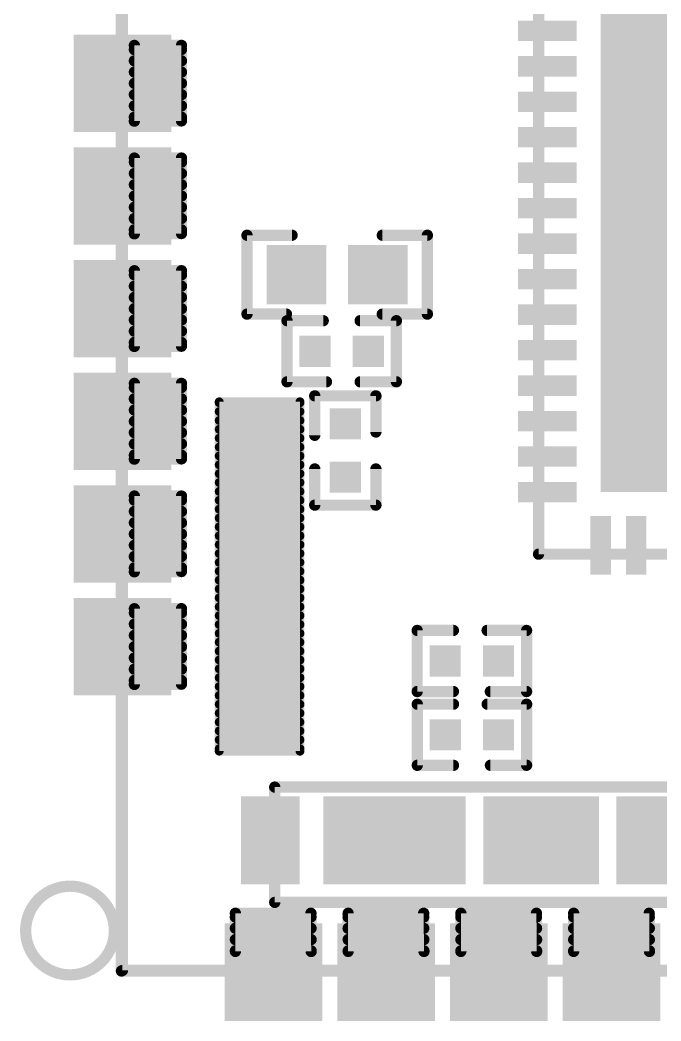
# Model space of a CAD drawing. Extents: x -11.5 to 17.2, y -4.8 to 16.3.
# Drawn here: x -11.53 to -4.31, y -4.81 to 6.48 of the extents above; entities that cross this region are included whole.
import ezdxf

# ---------------------------------------------------------------- set-up
doc = ezdxf.new("R2010")
doc.units = 0
for name, color, linetype in [('20', 7, 'CONTINUOUS'), ('21', 253, 'CONTINUOUS'), ('29', 253, 'CONTINUOUS')]:
    doc.layers.add(name, color=color, linetype=linetype)

# ---------------------------------------------------------------- blocks, each defined once
blk = doc.blocks.new('RECT')
blk.add_solid([(-0.5, -0.5), (0.5, -0.5), (-0.5, 0.5), (0.5, 0.5)])
blk = doc.blocks.new('SQUAREP')
blk.add_solid([(-0.5, -0.5), (0.5, -0.5), (-0.5, 0.5), (0.5, 0.5)])

msp = doc.modelspace()

# ---------------------------------------------------------------- linework, layer by layer
at = {"layer": '20', "const_width": 0.127}
for points in [[(-10.3886, -4.2418), (-10.3886, 15.748)], [(17.1196, -4.2418), (-10.3886, -4.2418)]]:
    msp.add_lwpolyline(points, dxfattribs=at)
at = {"layer": '20', "const_width": 0.0635}
for points in [[(-10.4204, -4.2418, 1), (-10.3568, -4.2418)], [(-10.3886, -4.2101, 1), (-10.3886, -4.2736)]]:
    msp.add_lwpolyline(points, format="xyb", dxfattribs=at)
at = {"layer": '21', "const_width": 0.127}
for points in [[(-10.377, -4.2356), (-10.377, 15.7644)], [(-5.69, 0.457), (-5.69, 7.457)], [(-8.4662, 4.0521), (-8.9742, 4.0521)], [(-8.9742, 4.0521), (-8.9742, 3.1631)], [(-7.4502, 4.0521), (-6.9422, 4.0521)], [(-6.9422, 4.0521), (-6.9422, 3.1631)], [(-8.9742, 3.1631), (-8.5297, 3.1631)], [(-6.9422, 3.1631), (-7.4502, 3.1631)], [(-8.1154, 3.0887), (-8.5234, 3.0887)], [(-8.5234, 3.0887), (-8.5234, 2.3997)], [(-7.6994, 3.0887), (-7.2914, 3.0887)], [(-7.2914, 3.0887), (-7.2914, 2.3997)], [(-8.5234, 2.3997), (-8.0789, 2.3997)], [(-7.2914, 2.3997), (-7.6994, 2.3997)], [(-7.5219, 2.2418), (-8.2109, 2.2418)], [(-8.2109, 2.2418), (-8.2109, 1.7973)], [(-7.5219, 1.8338), (-7.5219, 2.2418)], [(-8.2109, 1.0098), (-8.2109, 1.4178)], [(-7.5219, 1.4178), (-7.5219, 1.0098)], [(-7.5219, 1.0098), (-8.2109, 1.0098)], [(-5.69, 0.457), (1.31, 0.457)], [(-7.057, -1.0917), (-7.057, -0.4027)], [(-7.057, -0.4027), (-6.649, -0.4027)], [(-5.825, -0.4027), (-6.2695, -0.4027)], [(-5.825, -1.0917), (-5.825, -0.4027)], [(-6.649, -1.0917), (-7.057, -1.0917)], [(-6.233, -1.0917), (-5.825, -1.0917)], [(-7.0562, -1.9231), (-7.0562, -1.2341)], [(-7.0562, -1.2341), (-6.6482, -1.2341)], [(-5.8242, -1.2341), (-6.2687, -1.2341)], [(-5.8242, -1.9231), (-5.8242, -1.2341)], [(-6.6482, -1.9231), (-7.0562, -1.9231)], [(-6.2322, -1.9231), (-5.8242, -1.9231)], [(-8.6617, -2.1686), (-8.6617, -3.4686)], [(-2.6617, -2.1686), (-8.6617, -2.1686)], [(-8.6617, -3.4686), (-2.6617, -3.4686)], [(-10.377, -4.2356), (17.123, -4.2356)]]:
    msp.add_lwpolyline(points, dxfattribs=at)
at = {"layer": '21'}
for points, const_width in [([(-8.9424, 4.0521, 1), (-9.006, 4.0521)], 0.0635), ([(-8.9742, 4.0838, 1), (-8.9742, 4.0204)], 0.0635), ([(-8.4662, 4.0204, 1), (-8.4662, 4.0838)], 0.0635), ([(-7.4502, 4.0838, 1), (-7.4502, 4.0204)], 0.0635), ([(-6.9105, 4.0521, 1), (-6.974, 4.0521)], 0.0635), ([(-6.9422, 4.0204, 1), (-6.9422, 4.0838)], 0.0635), ([(-8.9742, 3.1949, 1), (-8.9742, 3.1313)], 0.0635), ([(-9.006, 3.1631, 1), (-8.9424, 3.1631)], 0.0635), ([(-8.5297, 3.1313, 1), (-8.5297, 3.1949)], 0.0635), ([(-7.4502, 3.1949, 1), (-7.4502, 3.1313)], 0.0635), ([(-6.974, 3.1631, 1), (-6.9105, 3.1631)], 0.0635), ([(-6.9422, 3.1313, 1), (-6.9422, 3.1949)], 0.0635), ([(-8.5234, 3.1205, 1), (-8.5234, 3.057)], 0.0635), ([(-8.4916, 3.0887, 1), (-8.5552, 3.0887)], 0.0635), ([(-8.1154, 3.057, 1), (-8.1154, 3.1205)], 0.0635), ([(-7.6994, 3.1205, 1), (-7.6994, 3.057)], 0.0635), ([(-7.2597, 3.0887, 1), (-7.3232, 3.0887)], 0.0635), ([(-7.2914, 3.057, 1), (-7.2914, 3.1205)], 0.0635), ([(-8.5234, 2.4315, 1), (-8.5234, 2.3679)], 0.0635), ([(-8.5552, 2.3997, 1), (-8.4916, 2.3997)], 0.0635), ([(-8.0789, 2.3679, 1), (-8.0789, 2.4315)], 0.0635), ([(-7.6994, 2.4315, 1), (-7.6994, 2.3679)], 0.0635), ([(-7.3232, 2.3997, 1), (-7.2597, 2.3997)], 0.0635), ([(-7.2914, 2.3679, 1), (-7.2914, 2.4315)], 0.0635), ([(-8.2109, 2.2736, 1), (-8.2109, 2.21)], 0.0635), ([(-8.1791, 2.2418, 1), (-8.2427, 2.2418)], 0.0635), ([(-7.4902, 2.2418, 1), (-7.5537, 2.2418)], 0.0635), ([(-7.5219, 2.21, 1), (-7.5219, 2.2736)], 0.0635), ([(-8.2427, 1.7973, 1), (-8.1791, 1.7973)], 0.0635), ([(-7.5537, 1.8338, 1), (-7.4902, 1.8338)], 0.0635), ([(-8.1791, 1.4178, 1), (-8.2427, 1.4178)], 0.0635), ([(-7.4902, 1.4178, 1), (-7.5537, 1.4178)], 0.0635), ([(-8.2109, 1.0415, 1), (-8.2109, 0.9781)], 0.0635), ([(-8.2427, 1.0098, 1), (-8.1791, 1.0098)], 0.0635), ([(-7.5537, 1.0098, 1), (-7.4902, 1.0098)], 0.0635), ([(-7.5219, 0.9781, 1), (-7.5219, 1.0415)], 0.0635), ([(-5.69, 0.4888, 1), (-5.69, 0.4253)], 0.0635), ([(-5.7218, 0.457, 1), (-5.6583, 0.457)], 0.0635), ([(-7.0253, -0.4027, 1), (-7.0888, -0.4027)], 0.0635), ([(-7.057, -0.371, 1), (-7.057, -0.4345)], 0.0635), ([(-6.649, -0.4345, 1), (-6.649, -0.371)], 0.0635), ([(-6.2695, -0.371, 1), (-6.2695, -0.4345)], 0.0635), ([(-5.7933, -0.4027, 1), (-5.8567, -0.4027)], 0.0635), ([(-5.825, -0.4345, 1), (-5.825, -0.371)], 0.0635), ([(-7.0888, -1.0917, 1), (-7.0253, -1.0917)], 0.0635), ([(-7.057, -1.06, 1), (-7.057, -1.1235)], 0.0635), ([(-6.649, -1.1235, 1), (-6.649, -1.06)], 0.0635), ([(-6.233, -1.06, 1), (-6.233, -1.1235)], 0.0635), ([(-5.8567, -1.0917, 1), (-5.7933, -1.0917)], 0.0635), ([(-5.825, -1.1235, 1), (-5.825, -1.06)], 0.0635), ([(-7.0245, -1.2341, 1), (-7.088, -1.2341)], 0.0635), ([(-7.0562, -1.2024, 1), (-7.0562, -1.2658)], 0.0635), ([(-6.6482, -1.2658, 1), (-6.6482, -1.2024)], 0.0635), ([(-6.2687, -1.2024, 1), (-6.2687, -1.2658)], 0.0635), ([(-5.7925, -1.2341, 1), (-5.8559, -1.2341)], 0.0635), ([(-5.8242, -1.2658, 1), (-5.8242, -1.2024)], 0.0635), ([(-7.088, -1.9231, 1), (-7.0245, -1.9231)], 0.0635), ([(-7.0562, -1.8914, 1), (-7.0562, -1.9548)], 0.0635), ([(-6.6482, -1.9548, 1), (-6.6482, -1.8914)], 0.0635), ([(-6.2322, -1.8914, 1), (-6.2322, -1.9548)], 0.0635), ([(-5.8559, -1.9231, 1), (-5.7925, -1.9231)], 0.0635), ([(-5.8242, -1.9548, 1), (-5.8242, -1.8914)], 0.0635), ([(-8.6617, -2.1368, 1), (-8.6617, -2.2004)], 0.0635), ([(-8.6299, -2.1686, 1), (-8.6934, -2.1686)], 0.0635), ([(-10.967, -4.2856, 1), (-10.967, -3.2856, 1), (-10.967, -4.2856)], 0.127), ([(-8.6617, -3.4369, 1), (-8.6617, -3.5004)], 0.0635), ([(-8.6934, -3.4686, 1), (-8.6299, -3.4686)], 0.0635), ([(-10.377, -4.2039, 1), (-10.377, -4.2673)], 0.0635), ([(-10.4088, -4.2356, 1), (-10.3453, -4.2356)], 0.0635)]:
    msp.add_lwpolyline(points, format="xyb", dxfattribs=dict(at, const_width=const_width))
at = {"layer": '29'}
for points, const_width in [([(-10.243, 5.3384), (-10.2425, 6.1923)], 0.127), ([(-10.2425, 6.1923), (-9.712, 6.1923)], 0.127), ([(-10.2425, 6.1454), (-9.712, 6.1454)], 0.127), ([(-9.712, 6.1923), (-9.712, 5.3411)], 0.127), ([(-10.2426, 6.0184), (-9.712, 6.0184)], 0.127), ([(-10.2426, 5.8914), (-9.712, 5.8914)], 0.127), ([(-10.2427, 5.7644), (-9.712, 5.7644)], 0.127), ([(-10.2428, 5.6374), (-9.712, 5.6374)], 0.127), ([(-10.2429, 5.5104), (-9.712, 5.5104)], 0.127), ([(-10.2429, 5.3834), (-9.712, 5.3834)], 0.127), ([(-9.712, 5.3411), (-10.243, 5.3384)], 0.127), ([(-10.243, 4.0684), (-10.2425, 4.9223)], 0.127), ([(-10.2425, 4.9223), (-9.712, 4.9223)], 0.127), ([(-9.712, 4.9223), (-9.712, 4.0711)], 0.127), ([(-10.2425, 4.8754), (-9.712, 4.8754)], 0.127), ([(-10.2426, 4.7484), (-9.712, 4.7484)], 0.127), ([(-10.2426, 4.6214), (-9.712, 4.6214)], 0.127), ([(-10.2427, 4.4944), (-9.712, 4.4944)], 0.127), ([(-10.2428, 4.3674), (-9.712, 4.3674)], 0.127), ([(-10.2429, 4.2404), (-9.712, 4.2404)], 0.127), ([(-10.2429, 4.1134), (-9.712, 4.1134)], 0.127), ([(-9.712, 4.0711), (-10.243, 4.0684)], 0.127), ([(-10.243, 2.7984), (-10.2425, 3.6523)], 0.127), ([(-10.2425, 3.6523), (-9.712, 3.6523)], 0.127), ([(-10.2425, 3.6054), (-9.712, 3.6054)], 0.127), ([(-9.712, 3.6523), (-9.712, 2.8011)], 0.127), ([(-10.2426, 3.4784), (-9.712, 3.4784)], 0.127), ([(-10.2426, 3.3514), (-9.712, 3.3514)], 0.127), ([(-10.2427, 3.2244), (-9.712, 3.2244)], 0.127), ([(-10.2428, 3.0974), (-9.712, 3.0974)], 0.127), ([(-10.2429, 2.9704), (-9.712, 2.9704)], 0.127), ([(-9.712, 2.8011), (-10.243, 2.7984)], 0.127), ([(-10.2429, 2.8434), (-9.712, 2.8434)], 0.127), ([(-10.243, 1.5284), (-10.2425, 2.3823)], 0.127), ([(-10.2425, 2.3823), (-9.712, 2.3823)], 0.127), ([(-10.2425, 2.3354), (-9.712, 2.3354)], 0.127), ([(-9.712, 2.3823), (-9.712, 1.5311)], 0.127), ([(-10.2426, 2.2084), (-9.712, 2.2084)], 0.127), ([(-10.2426, 2.0814), (-9.712, 2.0814)], 0.127), ([(-8.377, 2.1744), (-9.287, 2.1744)], 0.1), ([(-9.287, 2.1744), (-9.287, -1.7636)], 0.1), ([(-9.287, 2.1644), (-8.377, 2.1644)], 0.1), ([(-8.377, -1.7636), (-8.377, 2.1744)], 0.1), ([(-9.287, 2.0644), (-8.377, 2.0644)], 0.1), ([(-10.2427, 1.9544), (-9.712, 1.9544)], 0.127), ([(-9.287, 1.9644), (-8.377, 1.9644)], 0.1), ([(-10.2428, 1.8274), (-9.712, 1.8274)], 0.127), ([(-9.287, 1.8644), (-8.377, 1.8644)], 0.1), ([(-9.287, 1.7644), (-8.377, 1.7644)], 0.1), ([(-10.2429, 1.7004), (-9.712, 1.7004)], 0.127), ([(-9.287, 1.6644), (-8.377, 1.6644)], 0.1), ([(-9.712, 1.5311), (-10.243, 1.5284)], 0.127), ([(-10.2429, 1.5734), (-9.712, 1.5734)], 0.127), ([(-9.287, 1.5644), (-8.377, 1.5644)], 0.1), ([(-9.287, 1.4644), (-8.377, 1.4644)], 0.1), ([(-9.287, 1.3644), (-8.377, 1.3644)], 0.1), ([(-9.287, 1.2644), (-8.377, 1.2644)], 0.1), ([(-10.243, 0.2584), (-10.2425, 1.1123)], 0.127), ([(-10.2425, 1.1123), (-9.712, 1.1123)], 0.127), ([(-10.2425, 1.0654), (-9.712, 1.0654)], 0.127), ([(-9.712, 1.1123), (-9.712, 0.2611)], 0.127), ([(-9.287, 1.1644), (-8.377, 1.1644)], 0.1), ([(-9.287, 1.0644), (-8.377, 1.0644)], 0.1), ([(-10.2426, 0.9384), (-9.712, 0.9384)], 0.127), ([(-9.287, 0.9644), (-8.377, 0.9644)], 0.1), ([(-9.287, 0.8644), (-8.377, 0.8644)], 0.1), ([(-10.2426, 0.8114), (-9.712, 0.8114)], 0.127), ([(-9.287, 0.7644), (-8.377, 0.7644)], 0.1), ([(-10.2427, 0.6844), (-9.712, 0.6844)], 0.127), ([(-9.287, 0.6644), (-8.377, 0.6644)], 0.1), ([(-10.2428, 0.5574), (-9.712, 0.5574)], 0.127), ([(-9.287, 0.5644), (-8.377, 0.5644)], 0.1), ([(-10.2429, 0.4304), (-9.712, 0.4304)], 0.127), ([(-9.287, 0.4644), (-8.377, 0.4644)], 0.1), ([(-10.2429, 0.3034), (-9.712, 0.3034)], 0.127), ([(-9.287, 0.3644), (-8.377, 0.3644)], 0.1), ([(-9.712, 0.2611), (-10.243, 0.2584)], 0.127), ([(-9.287, 0.2644), (-8.377, 0.2644)], 0.1), ([(-9.287, 0.1644), (-8.377, 0.1644)], 0.1), ([(-9.287, 0.0644), (-8.377, 0.0644)], 0.1), ([(-9.287, -0.0356), (-8.377, -0.0356)], 0.1), ([(-10.243, -1.0116), (-10.2425, -0.1577)], 0.127), ([(-10.2425, -0.1577), (-9.712, -0.1577)], 0.127), ([(-9.712, -0.1577), (-9.712, -1.0089)], 0.127), ([(-9.287, -0.1356), (-8.377, -0.1356)], 0.1), ([(-10.2425, -0.2046), (-9.712, -0.2046)], 0.127), ([(-9.287, -0.2356), (-8.377, -0.2356)], 0.1), ([(-10.2426, -0.3316), (-9.712, -0.3316)], 0.127), ([(-9.287, -0.3356), (-8.377, -0.3356)], 0.1), ([(-10.2426, -0.4586), (-9.712, -0.4586)], 0.127), ([(-9.287, -0.4356), (-8.377, -0.4356)], 0.1), ([(-10.2427, -0.5856), (-9.712, -0.5856)], 0.127), ([(-9.287, -0.5356), (-8.377, -0.5356)], 0.1), ([(-10.2428, -0.7126), (-9.712, -0.7126)], 0.127), ([(-9.287, -0.6356), (-8.377, -0.6356)], 0.1), ([(-10.2429, -0.8396), (-9.712, -0.8396)], 0.127), ([(-9.287, -0.7356), (-8.377, -0.7356)], 0.1), ([(-9.287, -0.8356), (-8.377, -0.8356)], 0.1), ([(-9.287, -0.9356), (-8.377, -0.9356)], 0.1), ([(-9.712, -1.0089), (-10.243, -1.0116)], 0.127), ([(-10.2429, -0.9666), (-9.712, -0.9666)], 0.127), ([(-9.287, -1.0356), (-8.377, -1.0356)], 0.1), ([(-9.287, -1.1356), (-8.377, -1.1356)], 0.1), ([(-9.287, -1.2356), (-8.377, -1.2356)], 0.1), ([(-9.287, -1.3356), (-8.377, -1.3356)], 0.1), ([(-9.287, -1.4356), (-8.377, -1.4356)], 0.1), ([(-9.287, -1.5356), (-8.377, -1.5356)], 0.1), ([(-9.287, -1.6356), (-8.377, -1.6356)], 0.1), ([(-9.287, -1.7356), (-8.377, -1.7356)], 0.1), ([(-9.287, -1.7636), (-8.377, -1.7636)], 0.1), ([(-9.1049, -4.0211), (-9.1049, -3.5906)], 0.127), ([(-9.1049, -3.5906), (-8.2537, -3.5906)], 0.127), ([(-9.1049, -3.6336), (-8.2535, -3.6336)], 0.127), ([(-8.2537, -3.5906), (-8.251, -4.0216)], 0.127), ([(-7.8349, -4.0211), (-7.8349, -3.5906)], 0.127), ([(-7.8349, -3.5906), (-6.9837, -3.5906)], 0.127), ([(-7.8349, -3.6336), (-6.9835, -3.6336)], 0.127), ([(-6.9837, -3.5906), (-6.981, -4.0216)], 0.127), ([(-6.5649, -4.0211), (-6.5649, -3.5906)], 0.127), ([(-6.5649, -3.5906), (-5.7137, -3.5906)], 0.127), ([(-6.5649, -3.6336), (-5.7135, -3.6336)], 0.127), ([(-5.7137, -3.5906), (-5.711, -4.0216)], 0.127), ([(-5.2949, -4.0211), (-5.2949, -3.5906)], 0.127), ([(-5.2949, -3.5906), (-4.4437, -3.5906)], 0.127), ([(-5.2949, -3.6336), (-4.4435, -3.6336)], 0.127), ([(-4.4437, -3.5906), (-4.441, -4.0216)], 0.127), ([(-9.1049, -3.7606), (-8.2527, -3.7606)], 0.127), ([(-7.8349, -3.7606), (-6.9827, -3.7606)], 0.127), ([(-6.5649, -3.7606), (-5.7127, -3.7606)], 0.127), ([(-5.2949, -3.7606), (-4.4427, -3.7606)], 0.127), ([(-9.1049, -3.8876), (-8.2518, -3.8876)], 0.127), ([(-7.8349, -3.8876), (-6.9818, -3.8876)], 0.127), ([(-6.5649, -3.8876), (-5.7118, -3.8876)], 0.127), ([(-5.2949, -3.8876), (-4.4418, -3.8876)], 0.127), ([(-9.1049, -4.0146), (-8.251, -4.0146)], 0.127), ([(-8.251, -4.0216), (-9.1049, -4.0211)], 0.127), ([(-7.8349, -4.0146), (-6.981, -4.0146)], 0.127), ([(-6.981, -4.0216), (-7.8349, -4.0211)], 0.127), ([(-6.5649, -4.0146), (-5.711, -4.0146)], 0.127), ([(-5.711, -4.0216), (-6.5649, -4.0211)], 0.127), ([(-5.2949, -4.0146), (-4.441, -4.0146)], 0.127), ([(-4.441, -4.0216), (-5.2949, -4.0211)], 0.127)]:
    msp.add_lwpolyline(points, dxfattribs=dict(at, const_width=const_width))
for points, const_width in [([(-10.2107, 6.1923, 1), (-10.2742, 6.1923)], 0.0635), ([(-10.2425, 6.224, 1), (-10.2425, 6.1605)], 0.0635), ([(-10.2425, 6.1772, 1), (-10.2425, 6.1137)], 0.0635), ([(-9.6802, 6.1923, 1), (-9.7437, 6.1923)], 0.0635), ([(-9.712, 6.1605, 1), (-9.712, 6.224)], 0.0635), ([(-9.712, 6.1137, 1), (-9.712, 6.1772)], 0.0635), ([(-10.2426, 6.0502, 1), (-10.2426, 5.9867)], 0.0635), ([(-9.712, 5.9867, 1), (-9.712, 6.0502)], 0.0635), ([(-10.2426, 5.9231, 1), (-10.2426, 5.8597)], 0.0635), ([(-9.712, 5.8597, 1), (-9.712, 5.9231)], 0.0635), ([(-10.2427, 5.7961, 1), (-10.2427, 5.7327)], 0.0635), ([(-9.712, 5.7327, 1), (-9.712, 5.7961)], 0.0635), ([(-10.2428, 5.6692, 1), (-10.2428, 5.6057)], 0.0635), ([(-9.712, 5.6057, 1), (-9.712, 5.6692)], 0.0635), ([(-10.2429, 5.5422, 1), (-10.2429, 5.4787)], 0.0635), ([(-9.712, 5.4787, 1), (-9.712, 5.5422)], 0.0635), ([(-10.2429, 5.4151, 1), (-10.2429, 5.3517)], 0.0635), ([(-9.712, 5.3517, 1), (-9.712, 5.4151)], 0.0635), ([(-10.2431, 5.3701, 1), (-10.2428, 5.3066)], 0.0635), ([(-10.2747, 5.3384, 1), (-10.2112, 5.3384)], 0.0635), ([(-9.7437, 5.3411, 1), (-9.6802, 5.3411)], 0.0635), ([(-9.7118, 5.3094, 1), (-9.7121, 5.3729)], 0.0635), ([(-10.2107, 4.9223, 1), (-10.2742, 4.9223)], 0.0635), ([(-10.2425, 4.954, 1), (-10.2425, 4.8905)], 0.0635), ([(-9.6802, 4.9223, 1), (-9.7437, 4.9223)], 0.0635), ([(-9.712, 4.8905, 1), (-9.712, 4.954)], 0.0635), ([(-10.2425, 4.9071, 1), (-10.2425, 4.8437)], 0.0635), ([(-9.712, 4.8437, 1), (-9.712, 4.9071)], 0.0635), ([(-10.2426, 4.7801, 1), (-10.2426, 4.7167)], 0.0635), ([(-9.712, 4.7167, 1), (-9.712, 4.7801)], 0.0635), ([(-10.2426, 4.6532, 1), (-10.2426, 4.5897)], 0.0635), ([(-9.712, 4.5897, 1), (-9.712, 4.6532)], 0.0635), ([(-10.2427, 4.5262, 1), (-10.2427, 4.4627)], 0.0635), ([(-9.712, 4.4627, 1), (-9.712, 4.5262)], 0.0635), ([(-10.2428, 4.3991, 1), (-10.2428, 4.3357)], 0.0635), ([(-9.712, 4.3357, 1), (-9.712, 4.3991)], 0.0635), ([(-10.2429, 4.2721, 1), (-10.2429, 4.2087)], 0.0635), ([(-9.712, 4.2087, 1), (-9.712, 4.2721)], 0.0635), ([(-10.2429, 4.1452, 1), (-10.2429, 4.0817)], 0.0635), ([(-9.712, 4.0817, 1), (-9.712, 4.1452)], 0.0635), ([(-10.2431, 4.1001, 1), (-10.2428, 4.0366)], 0.0635), ([(-10.2747, 4.0684, 1), (-10.2112, 4.0684)], 0.0635), ([(-9.7437, 4.0711, 1), (-9.6802, 4.0711)], 0.0635), ([(-9.7118, 4.0394, 1), (-9.7121, 4.1029)], 0.0635), ([(-10.2425, 3.684, 1), (-10.2425, 3.6205)], 0.0635), ([(-10.2107, 3.6523, 1), (-10.2742, 3.6523)], 0.0635), ([(-10.2425, 3.6372, 1), (-10.2425, 3.5737)], 0.0635), ([(-9.6802, 3.6523, 1), (-9.7437, 3.6523)], 0.0635), ([(-9.712, 3.6205, 1), (-9.712, 3.684)], 0.0635), ([(-9.712, 3.5737, 1), (-9.712, 3.6372)], 0.0635), ([(-10.2426, 3.5102, 1), (-10.2426, 3.4466)], 0.0635), ([(-9.712, 3.4466, 1), (-9.712, 3.5102)], 0.0635), ([(-10.2426, 3.3832, 1), (-10.2426, 3.3197)], 0.0635), ([(-9.712, 3.3197, 1), (-9.712, 3.3832)], 0.0635), ([(-10.2427, 3.2562, 1), (-10.2427, 3.1926)], 0.0635), ([(-9.712, 3.1926, 1), (-9.712, 3.2562)], 0.0635), ([(-10.2428, 3.1292, 1), (-10.2428, 3.0656)], 0.0635), ([(-9.712, 3.0656, 1), (-9.712, 3.1292)], 0.0635), ([(-10.2429, 3.0022, 1), (-10.2429, 2.9386)], 0.0635), ([(-9.712, 2.9386, 1), (-9.712, 3.0022)], 0.0635), ([(-10.2429, 2.8752, 1), (-10.2429, 2.8116)], 0.0635), ([(-10.2431, 2.8301, 1), (-10.2428, 2.7666)], 0.0635), ([(-10.2747, 2.7984, 1), (-10.2112, 2.7984)], 0.0635), ([(-9.7437, 2.8011, 1), (-9.6802, 2.8011)], 0.0635), ([(-9.7118, 2.7694, 1), (-9.7121, 2.8329)], 0.0635), ([(-9.712, 2.8116, 1), (-9.712, 2.8752)], 0.0635), ([(-10.2425, 2.3672, 1), (-10.2425, 2.3036)], 0.0635), ([(-10.2425, 2.414, 1), (-10.2425, 2.3505)], 0.0635), ([(-10.2107, 2.3823, 1), (-10.2742, 2.3823)], 0.0635), ([(-9.6802, 2.3823, 1), (-9.7437, 2.3823)], 0.0635), ([(-9.712, 2.3505, 1), (-9.712, 2.414)], 0.0635), ([(-9.712, 2.3036, 1), (-9.712, 2.3672)], 0.0635), ([(-10.2426, 2.2402, 1), (-10.2426, 2.1766)], 0.0635), ([(-9.712, 2.1766, 1), (-9.712, 2.2402)], 0.0635), ([(-10.2426, 2.1132, 1), (-10.2426, 2.0496)], 0.0635), ([(-9.712, 2.0496, 1), (-9.712, 2.1132)], 0.0635), ([(-9.287, 2.1994, 1), (-9.287, 2.1494)], 0.05), ([(-9.262, 2.1744, 1), (-9.312, 2.1744)], 0.05), ([(-9.287, 2.1894, 1), (-9.287, 2.1394)], 0.05), ([(-8.352, 2.1744, 1), (-8.402, 2.1744)], 0.05), ([(-8.377, 2.1494, 1), (-8.377, 2.1994)], 0.05), ([(-8.377, 2.1394, 1), (-8.377, 2.1894)], 0.05), ([(-9.287, 2.0894, 1), (-9.287, 2.0394)], 0.05), ([(-8.377, 2.0394, 1), (-8.377, 2.0894)], 0.05), ([(-10.2427, 1.9862, 1), (-10.2427, 1.9227)], 0.0635), ([(-9.712, 1.9227, 1), (-9.712, 1.9862)], 0.0635), ([(-9.287, 1.9894, 1), (-9.287, 1.9394)], 0.05), ([(-8.377, 1.9394, 1), (-8.377, 1.9894)], 0.05), ([(-10.2428, 1.8592, 1), (-10.2428, 1.7957)], 0.0635), ([(-9.712, 1.7957, 1), (-9.712, 1.8592)], 0.0635), ([(-9.287, 1.8894, 1), (-9.287, 1.8394)], 0.05), ([(-9.287, 1.7894, 1), (-9.287, 1.7394)], 0.05), ([(-8.377, 1.8394, 1), (-8.377, 1.8894)], 0.05), ([(-8.377, 1.7394, 1), (-8.377, 1.7894)], 0.05), ([(-10.2429, 1.7322, 1), (-10.2429, 1.6687)], 0.0635), ([(-9.712, 1.6687, 1), (-9.712, 1.7322)], 0.0635), ([(-9.287, 1.6894, 1), (-9.287, 1.6394)], 0.05), ([(-8.377, 1.6394, 1), (-8.377, 1.6894)], 0.05), ([(-10.2431, 1.5601, 1), (-10.2428, 1.4966)], 0.0635), ([(-10.2429, 1.6052, 1), (-10.2429, 1.5417)], 0.0635), ([(-9.7118, 1.4994, 1), (-9.7121, 1.5629)], 0.0635), ([(-9.712, 1.5417, 1), (-9.712, 1.6052)], 0.0635), ([(-9.287, 1.5894, 1), (-9.287, 1.5394)], 0.05), ([(-8.377, 1.5394, 1), (-8.377, 1.5894)], 0.05), ([(-10.2747, 1.5284, 1), (-10.2112, 1.5284)], 0.0635), ([(-9.7437, 1.5311, 1), (-9.6802, 1.5311)], 0.0635), ([(-9.287, 1.4894, 1), (-9.287, 1.4394)], 0.05), ([(-8.377, 1.4394, 1), (-8.377, 1.4894)], 0.05), ([(-9.287, 1.3894, 1), (-9.287, 1.3394)], 0.05), ([(-8.377, 1.3394, 1), (-8.377, 1.3894)], 0.05), ([(-9.287, 1.2894, 1), (-9.287, 1.2394)], 0.05), ([(-8.377, 1.2394, 1), (-8.377, 1.2894)], 0.05), ([(-10.2107, 1.1123, 1), (-10.2742, 1.1123)], 0.0635), ([(-10.2425, 1.144, 1), (-10.2425, 1.0805)], 0.0635), ([(-10.2425, 1.0972, 1), (-10.2425, 1.0337)], 0.0635), ([(-9.6802, 1.1123, 1), (-9.7437, 1.1123)], 0.0635), ([(-9.712, 1.0805, 1), (-9.712, 1.144)], 0.0635), ([(-9.712, 1.0337, 1), (-9.712, 1.0972)], 0.0635), ([(-9.287, 1.1894, 1), (-9.287, 1.1394)], 0.05), ([(-8.377, 1.1394, 1), (-8.377, 1.1894)], 0.05), ([(-9.287, 1.0894, 1), (-9.287, 1.0394)], 0.05), ([(-8.377, 1.0394, 1), (-8.377, 1.0894)], 0.05), ([(-10.2426, 0.9702, 1), (-10.2426, 0.9066)], 0.0635), ([(-9.712, 0.9066, 1), (-9.712, 0.9702)], 0.0635), ([(-9.287, 0.9894, 1), (-9.287, 0.9394)], 0.05), ([(-9.287, 0.8894, 1), (-9.287, 0.8394)], 0.05), ([(-8.377, 0.9394, 1), (-8.377, 0.9894)], 0.05), ([(-8.377, 0.8394, 1), (-8.377, 0.8894)], 0.05), ([(-10.2426, 0.8432, 1), (-10.2426, 0.7796)], 0.0635), ([(-9.712, 0.7796, 1), (-9.712, 0.8432)], 0.0635), ([(-9.287, 0.7894, 1), (-9.287, 0.7394)], 0.05), ([(-8.377, 0.7394, 1), (-8.377, 0.7894)], 0.05), ([(-10.2427, 0.7162, 1), (-10.2427, 0.6526)], 0.0635), ([(-9.712, 0.6526, 1), (-9.712, 0.7162)], 0.0635), ([(-9.287, 0.6894, 1), (-9.287, 0.6394)], 0.05), ([(-8.377, 0.6394, 1), (-8.377, 0.6894)], 0.05), ([(-10.2428, 0.5892, 1), (-10.2428, 0.5256)], 0.0635), ([(-9.712, 0.5256, 1), (-9.712, 0.5892)], 0.0635), ([(-9.287, 0.5894, 1), (-9.287, 0.5394)], 0.05), ([(-8.377, 0.5394, 1), (-8.377, 0.5894)], 0.05), ([(-10.2429, 0.4622, 1), (-10.2429, 0.3987)], 0.0635), ([(-9.712, 0.3987, 1), (-9.712, 0.4622)], 0.0635), ([(-9.287, 0.4894, 1), (-9.287, 0.4394)], 0.05), ([(-8.377, 0.4394, 1), (-8.377, 0.4894)], 0.05), ([(-10.2429, 0.3352, 1), (-10.2429, 0.2717)], 0.0635), ([(-9.712, 0.2717, 1), (-9.712, 0.3352)], 0.0635), ([(-9.287, 0.3894, 1), (-9.287, 0.3394)], 0.05), ([(-8.377, 0.3394, 1), (-8.377, 0.3894)], 0.05), ([(-10.2431, 0.2901, 1), (-10.2428, 0.2266)], 0.0635), ([(-10.2747, 0.2584, 1), (-10.2112, 0.2584)], 0.0635), ([(-9.7437, 0.2611, 1), (-9.6802, 0.2611)], 0.0635), ([(-9.7118, 0.2294, 1), (-9.7121, 0.2929)], 0.0635), ([(-9.287, 0.2894, 1), (-9.287, 0.2394)], 0.05), ([(-8.377, 0.2394, 1), (-8.377, 0.2894)], 0.05), ([(-9.287, 0.1894, 1), (-9.287, 0.1394)], 0.05), ([(-9.287, 0.0894, 1), (-9.287, 0.0394)], 0.05), ([(-8.377, 0.1394, 1), (-8.377, 0.1894)], 0.05), ([(-8.377, 0.0394, 1), (-8.377, 0.0894)], 0.05), ([(-9.287, -0.0106, 1), (-9.287, -0.0606)], 0.05), ([(-8.377, -0.0606, 1), (-8.377, -0.0106)], 0.05), ([(-10.2107, -0.1577, 1), (-10.2742, -0.1577)], 0.0635), ([(-10.2425, -0.126, 1), (-10.2425, -0.1895)], 0.0635), ([(-9.6802, -0.1577, 1), (-9.7437, -0.1577)], 0.0635), ([(-9.712, -0.1895, 1), (-9.712, -0.126)], 0.0635), ([(-9.287, -0.1106, 1), (-9.287, -0.1606)], 0.05), ([(-8.377, -0.1606, 1), (-8.377, -0.1106)], 0.05), ([(-10.2425, -0.1729, 1), (-10.2425, -0.2364)], 0.0635), ([(-9.712, -0.2364, 1), (-9.712, -0.1729)], 0.0635), ([(-9.287, -0.2106, 1), (-9.287, -0.2606)], 0.05), ([(-8.377, -0.2606, 1), (-8.377, -0.2106)], 0.05), ([(-10.2426, -0.2999, 1), (-10.2426, -0.3634)], 0.0635), ([(-9.712, -0.3634, 1), (-9.712, -0.2999)], 0.0635), ([(-9.287, -0.3106, 1), (-9.287, -0.3606)], 0.05), ([(-8.377, -0.3606, 1), (-8.377, -0.3106)], 0.05), ([(-10.2426, -0.4269, 1), (-10.2426, -0.4904)], 0.0635), ([(-9.712, -0.4904, 1), (-9.712, -0.4269)], 0.0635), ([(-9.287, -0.4106, 1), (-9.287, -0.4606)], 0.05), ([(-8.377, -0.4606, 1), (-8.377, -0.4106)], 0.05), ([(-10.2427, -0.5538, 1), (-10.2427, -0.6174)], 0.0635), ([(-9.712, -0.6174, 1), (-9.712, -0.5538)], 0.0635), ([(-9.287, -0.5106, 1), (-9.287, -0.5606)], 0.05), ([(-8.377, -0.5606, 1), (-8.377, -0.5106)], 0.05), ([(-10.2428, -0.6808, 1), (-10.2428, -0.7444)], 0.0635), ([(-9.712, -0.7444, 1), (-9.712, -0.6808)], 0.0635), ([(-9.287, -0.6106, 1), (-9.287, -0.6606)], 0.05), ([(-8.377, -0.6606, 1), (-8.377, -0.6106)], 0.05), ([(-10.2429, -0.8078, 1), (-10.2429, -0.8714)], 0.0635), ([(-9.712, -0.8714, 1), (-9.712, -0.8078)], 0.0635), ([(-9.287, -0.7106, 1), (-9.287, -0.7606)], 0.05), ([(-9.287, -0.8106, 1), (-9.287, -0.8606)], 0.05), ([(-8.377, -0.7606, 1), (-8.377, -0.7106)], 0.05), ([(-8.377, -0.8606, 1), (-8.377, -0.8106)], 0.05), ([(-9.287, -0.9106, 1), (-9.287, -0.9606)], 0.05), ([(-8.377, -0.9606, 1), (-8.377, -0.9106)], 0.05), ([(-10.2429, -0.9348, 1), (-10.2429, -0.9984)], 0.0635), ([(-10.2431, -0.9799, 1), (-10.2428, -1.0434)], 0.0635), ([(-10.2747, -1.0116, 1), (-10.2112, -1.0116)], 0.0635), ([(-9.7437, -1.0089, 1), (-9.6802, -1.0089)], 0.0635), ([(-9.7118, -1.0406, 1), (-9.7121, -0.9771)], 0.0635), ([(-9.712, -0.9984, 1), (-9.712, -0.9348)], 0.0635), ([(-9.287, -1.0106, 1), (-9.287, -1.0606)], 0.05), ([(-8.377, -1.0606, 1), (-8.377, -1.0106)], 0.05), ([(-9.287, -1.1106, 1), (-9.287, -1.1606)], 0.05), ([(-8.377, -1.1606, 1), (-8.377, -1.1106)], 0.05), ([(-9.287, -1.2106, 1), (-9.287, -1.2606)], 0.05), ([(-8.377, -1.2606, 1), (-8.377, -1.2106)], 0.05), ([(-9.287, -1.3106, 1), (-9.287, -1.3606)], 0.05), ([(-8.377, -1.3606, 1), (-8.377, -1.3106)], 0.05), ([(-9.287, -1.4106, 1), (-9.287, -1.4606)], 0.05), ([(-8.377, -1.4606, 1), (-8.377, -1.4106)], 0.05), ([(-9.287, -1.5106, 1), (-9.287, -1.5606)], 0.05), ([(-8.377, -1.5606, 1), (-8.377, -1.5106)], 0.05), ([(-9.287, -1.6106, 1), (-9.287, -1.6606)], 0.05), ([(-9.287, -1.7106, 1), (-9.287, -1.7606)], 0.05), ([(-8.377, -1.6606, 1), (-8.377, -1.6106)], 0.05), ([(-8.377, -1.7606, 1), (-8.377, -1.7106)], 0.05), ([(-9.287, -1.7386, 1), (-9.287, -1.7886)], 0.05), ([(-9.312, -1.7636, 1), (-9.262, -1.7636)], 0.05), ([(-8.402, -1.7636, 1), (-8.352, -1.7636)], 0.05), ([(-8.377, -1.7886, 1), (-8.377, -1.7386)], 0.05), ([(-9.1049, -3.5588, 1), (-9.1049, -3.6223)], 0.0635), ([(-9.1049, -3.6019, 1), (-9.1049, -3.6654)], 0.0635), ([(-9.0731, -3.5906, 1), (-9.1366, -3.5906)], 0.0635), ([(-8.222, -3.5904, 1), (-8.2855, -3.5908)], 0.0635), ([(-8.2537, -3.6223, 1), (-8.2537, -3.5588)], 0.0635), ([(-8.2535, -3.6654, 1), (-8.2535, -3.6019)], 0.0635), ([(-7.8349, -3.5588, 1), (-7.8349, -3.6223)], 0.0635), ([(-7.8349, -3.6019, 1), (-7.8349, -3.6654)], 0.0635), ([(-7.8031, -3.5906, 1), (-7.8666, -3.5906)], 0.0635), ([(-6.952, -3.5904, 1), (-7.0155, -3.5908)], 0.0635), ([(-6.9837, -3.6223, 1), (-6.9837, -3.5588)], 0.0635), ([(-6.9835, -3.6654, 1), (-6.9835, -3.6019)], 0.0635), ([(-6.5649, -3.5588, 1), (-6.5649, -3.6223)], 0.0635), ([(-6.5649, -3.6019, 1), (-6.5649, -3.6654)], 0.0635), ([(-6.5331, -3.5906, 1), (-6.5966, -3.5906)], 0.0635), ([(-5.682, -3.5904, 1), (-5.7455, -3.5908)], 0.0635), ([(-5.7137, -3.6223, 1), (-5.7137, -3.5588)], 0.0635), ([(-5.7135, -3.6654, 1), (-5.7135, -3.6019)], 0.0635), ([(-5.2631, -3.5906, 1), (-5.3266, -3.5906)], 0.0635), ([(-5.2949, -3.5588, 1), (-5.2949, -3.6223)], 0.0635), ([(-5.2949, -3.6019, 1), (-5.2949, -3.6654)], 0.0635), ([(-4.412, -3.5904, 1), (-4.4755, -3.5908)], 0.0635), ([(-4.4437, -3.6223, 1), (-4.4437, -3.5588)], 0.0635), ([(-4.4435, -3.6654, 1), (-4.4435, -3.6019)], 0.0635), ([(-9.1049, -3.7288, 1), (-9.1049, -3.7924)], 0.0635), ([(-8.2527, -3.7924, 1), (-8.2527, -3.7288)], 0.0635), ([(-7.8349, -3.7288, 1), (-7.8349, -3.7924)], 0.0635), ([(-6.9827, -3.7924, 1), (-6.9827, -3.7288)], 0.0635), ([(-6.5649, -3.7288, 1), (-6.5649, -3.7924)], 0.0635), ([(-5.7127, -3.7924, 1), (-5.7127, -3.7288)], 0.0635), ([(-5.2949, -3.7288, 1), (-5.2949, -3.7924)], 0.0635), ([(-4.4427, -3.7924, 1), (-4.4427, -3.7288)], 0.0635), ([(-9.1049, -3.8559, 1), (-9.1049, -3.9194)], 0.0635), ([(-8.2518, -3.9194, 1), (-8.2518, -3.8559)], 0.0635), ([(-7.8349, -3.8559, 1), (-7.8349, -3.9194)], 0.0635), ([(-6.9818, -3.9194, 1), (-6.9818, -3.8559)], 0.0635), ([(-6.5649, -3.8559, 1), (-6.5649, -3.9194)], 0.0635), ([(-5.7118, -3.9194, 1), (-5.7118, -3.8559)], 0.0635), ([(-5.2949, -3.8559, 1), (-5.2949, -3.9194)], 0.0635), ([(-4.4418, -3.9194, 1), (-4.4418, -3.8559)], 0.0635), ([(-9.1049, -3.9829, 1), (-9.1049, -4.0464)], 0.0635), ([(-9.1049, -3.9893, 1), (-9.1049, -4.0528)], 0.0635), ([(-9.1366, -4.0211, 1), (-9.0731, -4.0211)], 0.0635), ([(-8.2827, -4.0218, 1), (-8.2192, -4.0214)], 0.0635), ([(-8.251, -4.0464, 1), (-8.251, -3.9829)], 0.0635), ([(-8.251, -4.0533, 1), (-8.251, -3.9898)], 0.0635), ([(-7.8349, -3.9829, 1), (-7.8349, -4.0464)], 0.0635), ([(-7.8349, -3.9893, 1), (-7.8349, -4.0528)], 0.0635), ([(-7.8666, -4.0211, 1), (-7.8031, -4.0211)], 0.0635), ([(-7.0127, -4.0218, 1), (-6.9492, -4.0214)], 0.0635), ([(-6.981, -4.0464, 1), (-6.981, -3.9829)], 0.0635), ([(-6.981, -4.0533, 1), (-6.981, -3.9898)], 0.0635), ([(-6.5649, -3.9829, 1), (-6.5649, -4.0464)], 0.0635), ([(-6.5649, -3.9893, 1), (-6.5649, -4.0528)], 0.0635), ([(-6.5966, -4.0211, 1), (-6.5331, -4.0211)], 0.0635), ([(-5.7427, -4.0218, 1), (-5.6792, -4.0214)], 0.0635), ([(-5.711, -4.0464, 1), (-5.711, -3.9829)], 0.0635), ([(-5.711, -4.0533, 1), (-5.711, -3.9898)], 0.0635), ([(-5.2949, -3.9829, 1), (-5.2949, -4.0464)], 0.0635), ([(-5.2949, -3.9893, 1), (-5.2949, -4.0528)], 0.0635), ([(-5.3266, -4.0211, 1), (-5.2631, -4.0211)], 0.0635), ([(-4.4727, -4.0218, 1), (-4.4092, -4.0214)], 0.0635), ([(-4.441, -4.0464, 1), (-4.441, -3.9829)], 0.0635), ([(-4.441, -4.0533, 1), (-4.441, -3.9898)], 0.0635)]:
    msp.add_lwpolyline(points, format="xyb", dxfattribs=dict(at, const_width=const_width))

# ---------------------------------------------------------------- block references
for name, p, xscale, yscale in [('RECT', (-2.19, 3.957), 5.6016, 5.6016), ('SQUAREP', (-10.3766, 5.7644), 1.1, 1.1), ('SQUAREP', (-10.3766, 4.4944), 1.1, 1.1), ('RECT', (-8.4154, 3.6076), 0.6706, 0.6706), ('RECT', (-7.501, 3.6076), 0.6706, 0.6706), ('SQUAREP', (-10.3766, 3.2244), 1.1, 1.1), ('RECT', (-8.2074, 2.7442), 0.3508, 0.3508), ('RECT', (-7.6074, 2.7442), 0.3508, 0.3508), ('SQUAREP', (-10.3766, 1.9544), 1.1, 1.1), ('SQUAREP', (-10.3766, 0.6844), 1.1, 1.1), ('RECT', (-4.99, 0.557), 0.2308, 0.66), ('RECT', (-4.59, 0.557), 0.2308, 0.66), ('SQUAREP', (-10.3766, -0.5856), 1.1, 1.1)]:
    msp.add_blockref(name, p, dxfattribs=dict(at, xscale=xscale, yscale=yscale))
for name, p, xscale, yscale, rotation in [('RECT', (-5.59, 6.357), 0.2308, 0.66, 270), ('RECT', (-5.59, 5.957), 0.2308, 0.66, 270), ('RECT', (-5.59, 5.557), 0.2308, 0.66, 270), ('RECT', (-5.59, 5.157), 0.2308, 0.66, 270), ('RECT', (-5.59, 4.757), 0.2308, 0.66, 270), ('RECT', (-5.59, 4.357), 0.2308, 0.66, 270), ('RECT', (-5.59, 3.957), 0.2308, 0.66, 270), ('RECT', (-5.59, 3.557), 0.2308, 0.66, 270), ('RECT', (-5.59, 3.157), 0.2308, 0.66, 270), ('RECT', (-5.59, 2.757), 0.2308, 0.66, 270), ('RECT', (-5.59, 2.357), 0.2308, 0.66, 270), ('RECT', (-7.8664, 1.9258), 0.3508, 0.3508, 270), ('RECT', (-5.59, 1.957), 0.2308, 0.66, 270), ('RECT', (-5.59, 1.557), 0.2308, 0.66, 270), ('RECT', (-7.8664, 1.3258), 0.3508, 0.3508, 270), ('RECT', (-5.59, 1.157), 0.2308, 0.66, 270), ('RECT', (-6.741, -0.7472), 0.3508, 0.3508, 180), ('RECT', (-6.141, -0.7472), 0.3508, 0.3508, 180), ('RECT', (-6.7402, -1.5786), 0.3508, 0.3508, 180), ('RECT', (-6.1402, -1.5786), 0.3508, 0.3508, 180), ('RECT', (-8.7117, -2.7686), 0.99, 0.66, 270), ('RECT', (-7.3117, -2.7686), 0.99, 1.6016, 270), ('RECT', (-5.6617, -2.7686), 0.99, 1.3016, 270), ('RECT', (-4.0117, -2.7686), 0.99, 1.6016, 270), ('SQUAREP', (-8.677, -4.2552), 1.1, 1.1, 90), ('SQUAREP', (-7.407, -4.2552), 1.1, 1.1, 90), ('SQUAREP', (-6.137, -4.2552), 1.1, 1.1, 90), ('SQUAREP', (-4.867, -4.2552), 1.1, 1.1, 90)]:
    msp.add_blockref(name, p, dxfattribs=dict(at, xscale=xscale, yscale=yscale, rotation=rotation))

doc.saveas('drawing.dxf')
